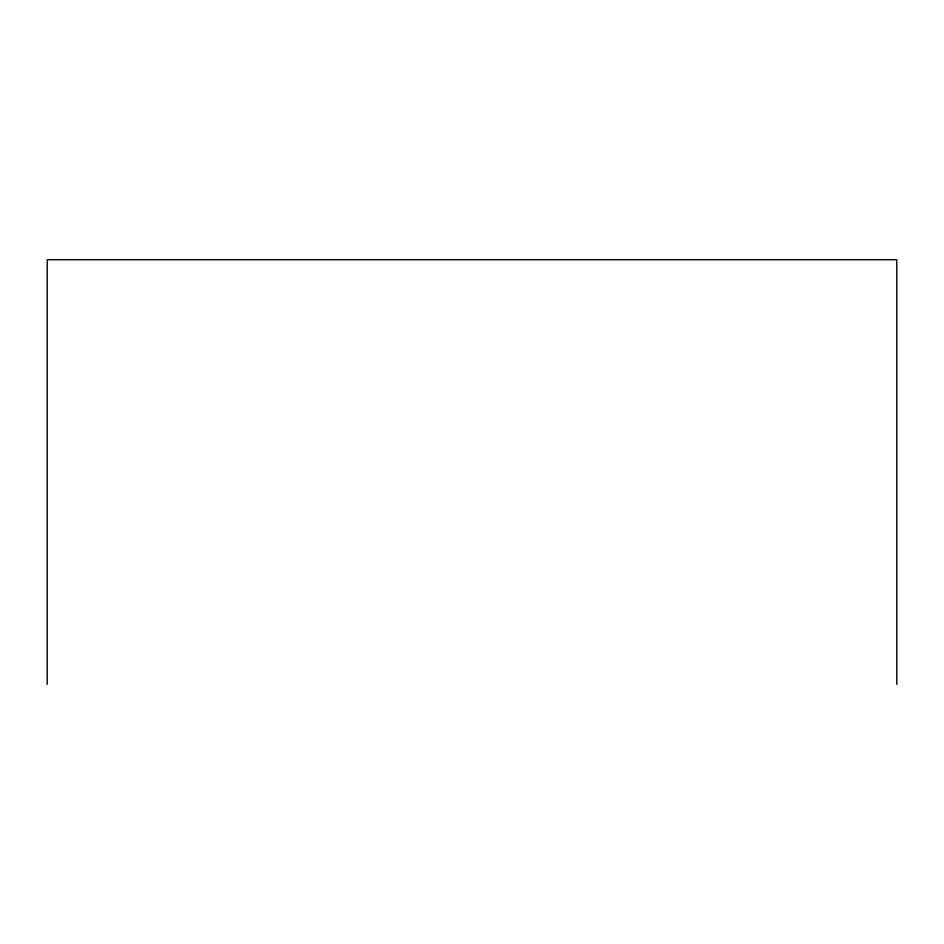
<?xml version="1.0" encoding="UTF-8"?>
<svg xmlns="http://www.w3.org/2000/svg" width="944" height="944" viewBox="0 0 944 944"><rect width="100%" height="100%" fill="white"/><g stroke="black" fill="none" stroke-linecap="round" stroke-linejoin="round"><path stroke-width="1.42" d="M896.8 684.294L896.8 259.706L47.2 259.706L47.2 684.294"/></g></svg>
